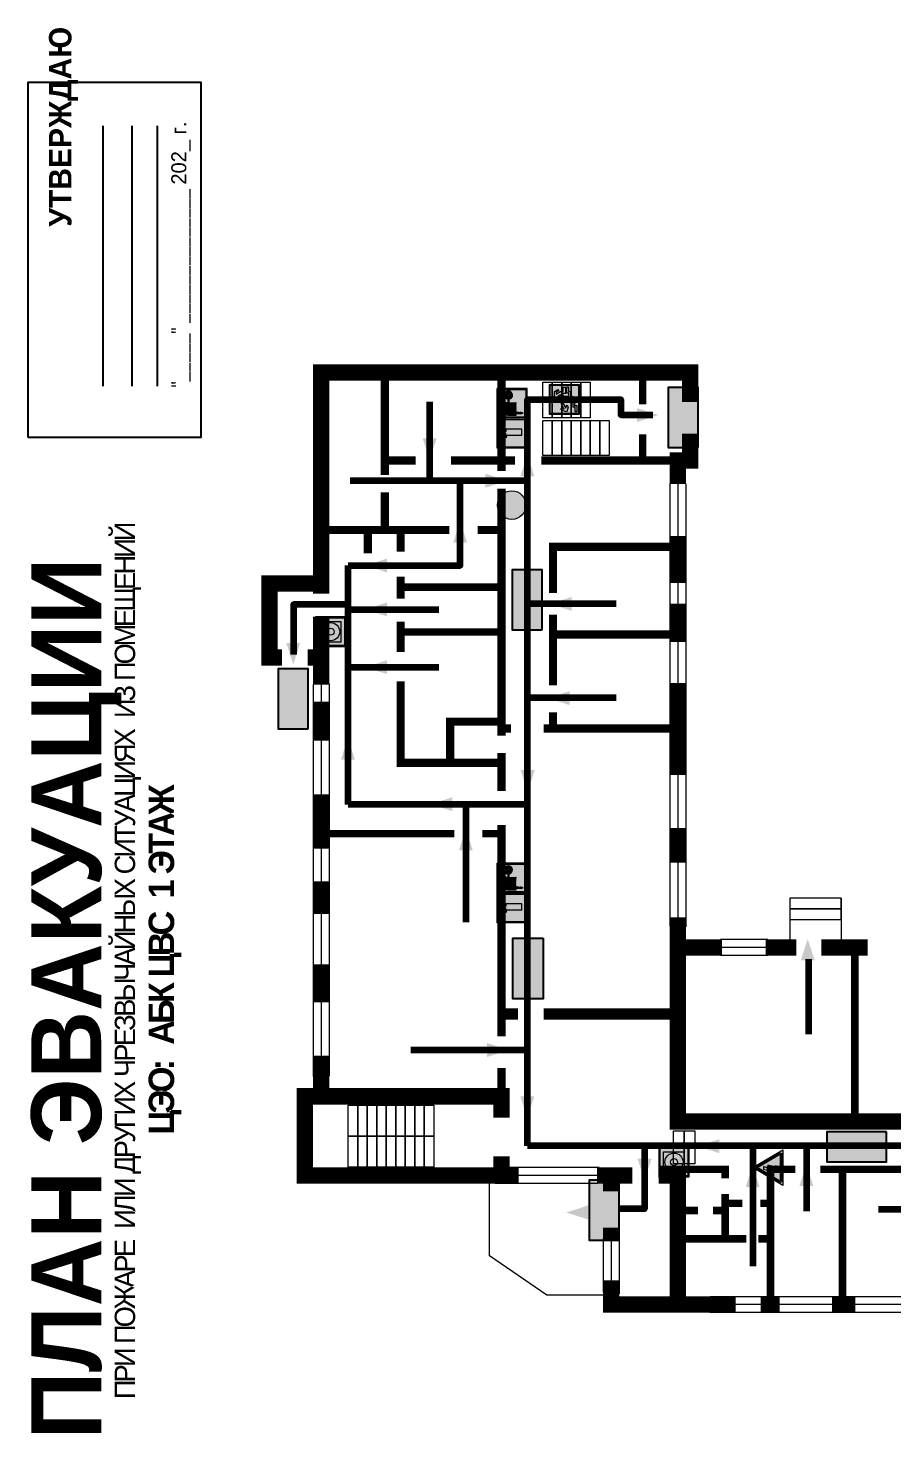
# Model space of a CAD drawing. Header units: millimetres. Extents: x 13114 to 67229, y 22859 to 38520.
# Drawn here: x 22906.2 to 23137.2, y 25080.3 to 25455.7 of the extents above; entities that cross this region are included whole.
import ezdxf

# ---------------------------------------------------------------- set-up
doc = ezdxf.new("R2010")
doc.units = ezdxf.units.MM
doc.layers.add('План_Штампы', color=7, linetype='Continuous')
doc.styles.add('обычный', font='arial.ttf')

# ---------------------------------------------------------------- blocks, each defined once
blk = doc.blocks.new('A$C32E8229D')
at = {"true_color": 0xffffff}
blk.add_hatch(color=7, dxfattribs=at).paths.add_polyline_path([(0, 0), (0, -8), (16, -8), (16, 0)])
h = blk.add_hatch(color=126)
h.paths.add_polyline_path([(0.2, -0.2), (15.8, -0.2), (15.8, -7.8), (0.2, -7.8)])
h.paths.add_polyline_path([(13.49, -2.05), (12.08, -2.05), (11.37, -2.63, 0.162397), (11.29, -2.84), (11.29, -3.63), (10.35, -3.63), (10.35, -4.05), (11.68, -4.05), (11.68, -3.48), (12.26, -4.28), (11.29, -5.1), (11.29, -6.78), (11.85, -6.78), (11.85, -5.44), (12.8, -4.64), (12.8, -5.94), (14.46, -5.94), (14.46, -5.39), (13.45, -5.39), (13.45, -3.97), (12.46, -2.59), (13.15, -2.59), (13.69, -3.34), (14.18, -3)], flags=16)
h.paths.add_polyline_path([(10.74, -1.82, 1), (11.8, -1.82, 1)], flags=16)
h.paths.add_polyline_path([(9.39, -3.59), (5.99, -3.59), (6.56, -3.03), (5.91, -3.03), (5.1, -3.83), (5.91, -4.64), (6.56, -4.64), (5.99, -4.09), (9.39, -4.09)], flags=16)
h.paths.add_polyline_path([(4.29, -1.08), (1.72, -1.08), (1.72, -6.6), (4.29, -6.6)], flags=16)
at = {"color": 126}
blk.add_lwpolyline([(16, -8), (0, -8), (0, 0), (16, 0)], close=True, dxfattribs=at)
blk = doc.blocks.new('A$C54414219')
at = {"true_color": 0xffffff}
h = blk.add_hatch(color=7, dxfattribs=at)
h.paths.add_polyline_path([(2.39, -9.45), (2.39, -18.3), (11.23, -18.3), (11.23, -9.45)], flags=0)
h.paths.add_polyline_path([(10.71, -13.87, -1), (2.92, -13.87, -1)], flags=0)
h.paths.add_polyline_path([(8.3, -13.87, -1), (5.33, -13.87, -1)], flags=0)
h.paths.add_polyline_path([(0.41, -7.47), (0.41, -20.27), (13.21, -20.27), (13.21, -7.47)])
h.paths.add_polyline_path([(0.92, -19.77), (12.71, -19.77), (12.71, -7.98), (0.92, -7.98)], flags=16)
h.paths.add_polyline_path([(11.23, -9.45), (11.23, -18.3), (2.39, -18.3), (2.39, -9.45)], flags=0)
at = {"lineweight": 5}
h = blk.add_hatch(color=242, dxfattribs=at)
h.paths.add_polyline_path([(12.71, -7.98), (0.92, -7.98), (0.92, -19.77), (12.71, -19.77)])
h.paths.add_polyline_path([(11.23, -18.3), (2.39, -18.3), (2.39, -9.45), (11.23, -9.45)], flags=16)
h.paths.add_polyline_path([(10.71, -13.87, -1), (2.92, -13.87, -1)], flags=0)
h.paths.add_polyline_path([(8.3, -13.87, -1), (5.33, -13.87, -1)], flags=0)
at = {"true_color": 0xffffff}
h = blk.add_hatch(color=7, dxfattribs=at)
h.paths.add_polyline_path([(2.39, -9.45), (2.39, -18.3), (11.23, -18.3), (11.23, -9.45)])
h.paths.add_polyline_path([(10.71, -13.87, -1), (2.92, -13.87, -1)], flags=16)
h.paths.add_polyline_path([(8.3, -13.87, -1), (5.33, -13.87, -1)], flags=0)
at = {"lineweight": 5}
h = blk.add_hatch(color=242, dxfattribs=at)
h.paths.add_polyline_path([(2.92, -13.87, 1), (10.71, -13.87, 1)])
h.paths.add_polyline_path([(8.3, -13.87, -1), (5.33, -13.87, -1)], flags=16)
at = {"color": 242, "lineweight": 5}
for p, q in [((0.41, -20.27), (0.41, -7.47)), ((0.41, -7.47), (13.21, -7.47)), ((0.41, -7.47), (13.21, -7.47)), ((13.21, -20.27), (13.21, -7.47)), ((0.41, -20.27), (13.21, -20.27))]:
    blk.add_line(p, q, dxfattribs=at)
for points in [[(0.92, -7.98), (12.71, -7.98), (12.71, -19.77), (0.92, -19.77)], [(2.39, -9.45), (11.23, -9.45), (11.23, -18.3), (2.39, -18.3)]]:
    blk.add_lwpolyline(points, close=True, dxfattribs=at)
for radius in [3.89, 1.49]:
    blk.add_circle((6.81, -13.87), radius, dxfattribs=at)
blk = doc.blocks.new('A$C3AD82952')
at = {"true_color": 0xf5f5ff}
h = blk.add_hatch(color=7, dxfattribs=at)
h.dxf.hatch_style = 1
h.paths.add_polyline_path([(8.21, 8.73, 0.414214), (7.89, 9.05), (7.22, 9.05), (7.22, 9.92), (7.59, 9.92, 1), (7.57, 10.36), (7.22, 10.36), (7.22, 10.6), (6.43, 10.6), (6.43, 10.36), (6.01, 10.36), (4.74, 9.59), (4.74, 8.69), (4.98, 8.73), (4.98, 9.26), (6.12, 9.91), (6.43, 9.91), (6.43, 9.05), (5.76, 9.05, 0.414214), (5.44, 8.73), (5.44, 2.2), (8.21, 2.2)], flags=0)
h.paths.add_polyline_path([(12.8, 12.8), (0, 12.8), (0, 0), (12.8, 0)])
h.paths.add_polyline_path([(0.51, 12.29), (12.29, 12.29), (12.29, 0.51), (0.51, 0.51)], flags=16)
h.paths.add_polyline_path([(4.74, 9.59), (6.01, 10.36), (6.43, 10.36), (6.43, 10.6), (7.22, 10.6), (7.22, 10.36), (7.59, 10.36, -0.94586), (7.59, 9.92), (7.22, 9.92), (7.22, 9.05), (7.89, 9.05, -0.414214), (8.21, 8.73), (8.21, 2.2), (5.44, 2.2), (5.44, 8.73, -0.414214), (5.76, 9.05), (6.43, 9.05), (6.43, 9.91), (6.12, 9.91), (4.98, 9.26), (4.98, 8.73), (4.74, 8.69)], flags=0)
h = blk.add_hatch(color=242)
h.dxf.hatch_style = 1
h.paths.add_polyline_path([(12.29, 12.29), (0.51, 12.29), (0.51, 0.51), (12.29, 0.51)])
h.paths.add_polyline_path([(4.74, 8.69), (4.74, 9.59), (6.01, 10.36), (6.43, 10.36), (6.43, 10.6), (7.22, 10.6), (7.22, 10.36), (7.59, 10.36, -0.94586), (7.59, 9.92), (7.22, 9.92), (7.22, 9.05), (7.89, 9.05, -0.414214), (8.21, 8.73), (8.21, 2.2), (5.44, 2.2), (5.44, 8.73, -0.414214), (5.76, 9.05), (6.43, 9.05), (6.43, 9.91), (6.12, 9.91), (4.98, 9.26), (4.98, 8.73)], flags=16)
h = blk.add_hatch(color=7, dxfattribs=at)
h.dxf.hatch_style = 1
h.paths.add_polyline_path([(8.21, 8.73, 0.414214), (7.89, 9.05), (7.22, 9.05), (7.22, 9.92), (7.59, 9.92, 1), (7.57, 10.36), (7.22, 10.36), (7.22, 10.6), (6.43, 10.6), (6.43, 10.36), (6.01, 10.36), (4.74, 9.59), (4.74, 8.69), (4.98, 8.73), (4.98, 9.26), (6.12, 9.91), (6.43, 9.91), (6.43, 9.05), (5.76, 9.05, 0.414214), (5.44, 8.73), (5.44, 2.2), (8.21, 2.2)])
at = {"color": 242, "lineweight": 5}
for p, q in [((0, 0), (0, 12.8)), ((0, 12.8), (12.8, 12.8)), ((12.8, 0), (12.8, 12.8)), ((6.01, 10.36), (4.74, 9.59)), ((4.74, 9.59), (4.74, 8.69)), ((4.74, 8.69), (4.98, 8.73)), ((4.98, 9.26), (6.12, 9.91)), ((4.98, 8.73), (4.98, 9.26)), ((5.44, 2.2), (5.44, 8.73)), ((5.76, 9.05), (6.43, 9.05)), ((6.01, 10.36), (6.43, 10.36)), ((6.12, 9.91), (6.43, 9.91)), ((7.22, 10.6), (6.43, 10.6)), ((6.43, 10.6), (6.43, 10.36)), ((6.43, 9.91), (6.43, 9.05)), ((7.22, 10.36), (7.22, 10.6)), ((7.59, 10.36), (7.22, 10.36)), ((7.22, 9.05), (7.22, 9.92)), ((7.59, 9.92), (7.22, 9.92)), ((7.89, 9.05), (7.22, 9.05)), ((8.21, 2.2), (8.21, 8.73)), ((0, 0), (12.8, 0)), ((5.44, 2.2), (8.21, 2.2))]:
    blk.add_line(p, q, dxfattribs=at)
blk.add_lwpolyline([(0.51, 12.29), (12.29, 12.29), (12.29, 0.51), (0.51, 0.51)], close=True, dxfattribs=at)
for centre, radius, start, end in [((5.76, 8.73), 0.32, 90, 180), ((7.58, 10.14), 0.223, 273.18746, 86.81254), ((7.89, 8.73), 0.32, 0, 90)]:
    blk.add_arc(centre, radius, start, end, dxfattribs=at)
blk = doc.blocks.new('A$C37112FD5')
at = {"true_color": 0xf5f5ff}
h = blk.add_hatch(color=7, dxfattribs=at)
h.dxf.hatch_style = 1
h.paths.add_polyline_path([(12.8, -7.4), (0, -7.4), (0, -20.2), (12.8, -20.2)])
h.paths.add_polyline_path([(12.29, -7.91), (12.29, -19.69), (0.51, -19.69), (0.51, -7.91)], flags=16)
h.paths.add_polyline_path([(4.98, -9.04, -0.42597), (5.17, -9.22), (5.17, -12.25), (5.17, -15.29, -0.432244), (4.98, -15.47), (4.83, -15.47, -0.42597), (4.64, -15.29), (4.64, -12.25), (4.64, -9.22, -0.432244), (4.83, -9.04)], flags=0)
h.paths.add_polyline_path([(4.28, -9.22), (4.28, -12.25), (4.28, -15.29, -0.432244), (4.09, -15.47), (3.94, -15.47, -0.42597), (3.75, -15.29), (3.75, -12.25), (3.75, -9.22, -0.432244), (3.94, -9.04), (4.09, -9.04, -0.42597)], flags=0)
h.paths.add_polyline_path([(5.72, -9.04), (5.87, -9.04, -0.42597), (6.06, -9.22), (6.06, -12.25), (6.06, -15.29, -0.432244), (5.87, -15.47), (5.72, -15.47, -0.42597), (5.53, -15.29), (5.53, -12.25), (5.53, -9.22, -0.432244)], flags=0)
h.paths.add_polyline_path([(6.42, -8.9), (6.5, -8.9, -0.42597), (6.69, -9.08), (6.69, -12.03), (8.21, -12.03, -15.824349), (8.21, -12.47), (6.69, -12.47), (6.69, -15.42, -0.432244), (6.5, -15.6), (6.42, -15.6)], flags=0)
h.paths.add_polyline_path([(3.39, -9.22), (3.39, -12.25), (3.39, -15.29, -0.432244), (3.2, -15.47), (3.05, -15.47, -0.42597), (2.85, -15.29), (2.85, -12.25), (2.85, -9.22, -0.432244), (3.05, -9.04), (3.2, -9.04, -0.42597)], flags=0)
h.paths.add_polyline_path([(2.5, -9.22), (2.5, -16.71), (1.96, -16.71), (1.96, -9.22, -0.432244), (2.15, -9.04), (2.31, -9.04, -0.42597)], flags=0)
h.paths.add_polyline_path([(1.61, -8.9), (1.61, -15.6), (1.57, -15.6, -0.42597), (1.37, -15.42), (1.37, -12.03), (1.37, -9.09, -0.432244), (1.57, -8.9)], flags=0)
h.paths.add_polyline_path([(9.76, -10.81), (9.76, -12.03), (8.49, -12.03, -0.336371)], flags=0)
h.paths.add_polyline_path([(8.49, -12.47), (9.76, -12.47), (9.76, -13.7, -0.336371)], flags=0)
h.paths.add_polyline_path([(10.11, -10.81, -0.336371), (11.38, -12.03), (10.11, -12.03)], flags=0)
h.paths.add_polyline_path([(10.11, -12.47), (11.38, -12.47, -0.336371), (10.11, -13.7)], flags=0)
h.paths.add_polyline_path([(2.5, -16.84), (2.5, -17.05), (1.97, -17.05), (1.97, -16.84)], flags=0)
h.paths.add_polyline_path([(2.5, -17.24, -0.033778), (2.24, -18.6, -0.033778), (1.97, -17.24)], flags=0)
h = blk.add_hatch(color=242)
h.dxf.hatch_style = 1
h.paths.add_polyline_path([(12.29, -7.91), (0.51, -7.91), (0.51, -19.69), (12.29, -19.69)])
h.paths.add_polyline_path([(6.42, -15.6), (6.42, -8.9), (6.5, -8.9, -0.42597), (6.69, -9.08), (6.69, -12.03), (8.21, -12.03, -15.824349), (8.21, -12.47), (6.69, -12.47), (6.69, -15.42, -0.432244), (6.5, -15.6)], flags=16)
h.paths.add_polyline_path([(5.87, -15.47), (5.72, -15.47, -0.42597), (5.53, -15.29), (5.53, -12.25), (5.53, -9.22, -0.432244), (5.72, -9.04), (5.87, -9.04, -0.42597), (6.06, -9.22), (6.06, -12.25), (6.06, -15.29, -0.432244)], flags=16)
h.paths.add_polyline_path([(4.98, -15.47), (4.83, -15.47, -0.42597), (4.64, -15.29), (4.64, -12.25), (4.64, -9.22, -0.432244), (4.83, -9.04), (4.98, -9.04, -0.42597), (5.17, -9.22), (5.17, -12.25), (5.17, -15.29, -0.432244)], flags=16)
h.paths.add_polyline_path([(4.09, -15.47), (3.94, -15.47, -0.42597), (3.75, -15.29), (3.75, -12.25), (3.75, -9.22, -0.432244), (3.94, -9.04), (4.09, -9.04, -0.42597), (4.28, -9.22), (4.28, -12.25), (4.28, -15.29, -0.432244)], flags=16)
h.paths.add_polyline_path([(3.2, -15.47), (3.05, -15.47, -0.42597), (2.85, -15.29), (2.85, -12.25), (2.85, -9.22, -0.432244), (3.05, -9.04), (3.2, -9.04, -0.42597), (3.39, -9.22), (3.39, -12.25), (3.39, -15.29, -0.432244)], flags=16)
h.paths.add_polyline_path([(2.5, -17.05), (1.97, -17.05), (1.97, -16.84), (2.5, -16.84)], flags=16)
h.paths.add_polyline_path([(2.5, -17.24, -0.033778), (2.24, -18.6, -0.033778), (1.97, -17.24)], flags=16)
h.paths.add_polyline_path([(2.5, -16.71), (1.96, -16.71), (1.96, -9.22, -0.432244), (2.15, -9.04), (2.31, -9.04, -0.42597), (2.5, -9.22)], flags=16)
h.paths.add_polyline_path([(1.61, -15.6), (1.57, -15.6, -0.42597), (1.37, -15.42), (1.37, -12.03), (1.37, -9.09, -0.432244), (1.57, -8.9), (1.61, -8.9)], flags=16)
h.paths.add_polyline_path([(8.49, -12.47), (9.76, -12.47), (9.76, -13.7, -0.336371)], flags=0)
h.paths.add_polyline_path([(10.11, -13.7), (10.11, -12.47), (11.38, -12.47, -0.336371)], flags=0)
h.paths.add_polyline_path([(8.49, -12.03, -0.336371), (9.76, -10.81), (9.76, -12.03)], flags=0)
h.paths.add_polyline_path([(10.11, -12.03), (10.11, -10.81, -0.336371), (11.38, -12.03)], flags=0)
h = blk.add_hatch(color=7, dxfattribs=at)
h.dxf.hatch_style = 1
h.paths.add_polyline_path([(1.61, -8.9), (1.57, -8.9, 0.432244), (1.37, -9.09), (1.37, -12.03), (1.37, -15.42, 0.42597), (1.57, -15.6), (1.61, -15.6)])
h.paths.add_polyline_path([(2.5, -9.22, 0.42597), (2.31, -9.04), (2.15, -9.04, 0.432244), (1.96, -9.22), (1.96, -16.71), (2.5, -16.71)])
h.paths.add_polyline_path([(2.5, -16.84), (1.97, -16.84), (1.97, -17.05), (2.5, -17.05)])
h.paths.add_polyline_path([(2.5, -17.24), (1.97, -17.24, 0.033778), (2.24, -18.6, 0.033778)])
h.paths.add_polyline_path([(3.39, -12.25), (3.39, -9.22, 0.42597), (3.2, -9.04), (3.05, -9.04, 0.432244), (2.85, -9.22), (2.85, -12.25), (2.85, -15.29, 0.42597), (3.05, -15.47), (3.2, -15.47, 0.432244), (3.39, -15.29)])
h.paths.add_polyline_path([(4.28, -12.25), (4.28, -9.22, 0.42597), (4.09, -9.04), (3.94, -9.04, 0.432244), (3.75, -9.22), (3.75, -12.25), (3.75, -15.29, 0.42597), (3.94, -15.47), (4.09, -15.47, 0.432244), (4.28, -15.29)])
h.paths.add_polyline_path([(5.17, -12.25), (5.17, -9.22, 0.42597), (4.98, -9.04), (4.83, -9.04, 0.432244), (4.64, -9.22), (4.64, -12.25), (4.64, -15.29, 0.42597), (4.83, -15.47), (4.98, -15.47, 0.432244), (5.17, -15.29)])
h.paths.add_polyline_path([(6.06, -12.25), (6.06, -9.22, 0.42597), (5.87, -9.04), (5.72, -9.04, 0.432244), (5.53, -9.22), (5.53, -12.25), (5.53, -15.29, 0.42597), (5.72, -15.47), (5.87, -15.47, 0.432244), (6.06, -15.29)])
h.paths.add_polyline_path([(6.69, -12.47), (8.21, -12.47, 15.824349), (8.21, -12.03), (6.69, -12.03), (6.69, -9.08, 0.42597), (6.5, -8.9), (6.42, -8.9), (6.42, -15.6), (6.5, -15.6, 0.432244), (6.69, -15.42)])
h.paths.add_polyline_path([(8.49, -12.47), (9.76, -12.47), (9.76, -13.7, -0.336371)], flags=16)
h.paths.add_polyline_path([(8.49, -12.03, -0.336371), (9.76, -10.81), (9.76, -12.03)], flags=16)
h.paths.add_polyline_path([(10.11, -12.47), (11.38, -12.47, -0.336371), (10.11, -13.7)], flags=16)
h.paths.add_polyline_path([(10.11, -12.03), (10.11, -10.81, -0.336371), (11.38, -12.03)], flags=16)
h = blk.add_hatch(color=242)
h.dxf.hatch_style = 1
h.paths.add_polyline_path([(9.76, -10.81, 0.336371), (8.49, -12.03), (9.76, -12.03)])
h.paths.add_polyline_path([(10.11, -10.81), (10.11, -12.03), (11.38, -12.03, 0.336371)])
h.paths.add_polyline_path([(11.38, -12.47), (10.11, -12.47), (10.11, -13.7, 0.336371)])
h.paths.add_polyline_path([(9.76, -12.47), (8.49, -12.47, 0.336371), (9.76, -13.7)])
at = {"color": 242, "lineweight": 5}
for p, q in [((0, -20.2), (0, -7.4)), ((0, -7.4), (12.8, -7.4)), ((1.37, -12.03), (1.37, -9.08)), ((1.57, -8.9), (1.61, -8.9)), ((1.61, -8.9), (1.61, -15.6)), ((1.96, -16.71), (1.96, -9.22)), ((2.15, -9.04), (2.31, -9.04)), ((2.5, -16.71), (2.5, -9.22)), ((2.85, -12.25), (2.85, -9.22)), ((3.05, -9.04), (3.2, -9.04)), ((3.39, -12.25), (3.39, -9.22)), ((3.75, -12.25), (3.75, -9.22)), ((3.94, -9.04), (4.09, -9.04)), ((4.28, -12.25), (4.28, -9.22)), ((4.64, -12.25), (4.64, -9.22)), ((4.83, -9.04), (4.98, -9.04)), ((5.17, -12.25), (5.17, -9.22)), ((5.53, -12.25), (5.53, -9.22)), ((5.72, -9.04), (5.87, -9.04)), ((6.06, -12.25), (6.06, -9.22)), ((6.42, -8.9), (6.42, -15.6)), ((6.5, -8.9), (6.42, -8.9)), ((6.69, -12.03), (6.69, -9.08)), ((9.76, -10.81), (9.76, -12.03)), ((10.11, -10.81), (10.11, -12.03)), ((12.8, -20.2), (12.8, -7.4)), ((1.37, -12.03), (1.37, -15.42)), ((1.57, -15.6), (1.61, -15.6)), ((1.96, -16.71), (2.5, -16.71)), ((1.97, -16.84), (2.5, -16.84)), ((1.97, -17.05), (1.97, -16.84)), ((2.5, -17.05), (1.97, -17.05)), ((1.97, -17.24), (2.5, -17.24)), ((2.5, -16.84), (2.5, -17.05)), ((2.85, -12.25), (2.85, -15.29)), ((3.05, -15.47), (3.2, -15.47)), ((3.39, -12.25), (3.39, -15.29)), ((3.75, -12.25), (3.75, -15.29)), ((3.94, -15.47), (4.09, -15.47)), ((4.28, -12.25), (4.28, -15.29)), ((4.64, -12.25), (4.64, -15.29)), ((4.83, -15.47), (4.98, -15.47)), ((5.17, -12.25), (5.17, -15.29)), ((5.53, -12.25), (5.53, -15.29)), ((5.72, -15.47), (5.87, -15.47)), ((6.06, -12.25), (6.06, -15.29)), ((6.42, -15.6), (6.5, -15.6)), ((8.21, -12.03), (6.69, -12.03)), ((8.21, -12.47), (6.69, -12.47)), ((6.69, -12.47), (6.69, -15.42)), ((9.76, -12.03), (8.49, -12.03)), ((9.76, -12.47), (8.49, -12.47)), ((9.76, -12.47), (9.76, -13.7)), ((11.38, -12.03), (10.11, -12.03)), ((11.38, -12.47), (10.11, -12.47)), ((10.11, -12.47), (10.11, -13.7)), ((0, -20.2), (12.8, -20.2))]:
    blk.add_line(p, q, dxfattribs=at)
blk.add_lwpolyline([(0.51, -7.91), (12.29, -7.91), (12.29, -19.69), (0.51, -19.69)], close=True, dxfattribs=at)
for centre, radius, start, end in [((1.56, -9.09), 0.182, 87.10267, 180.60715), ((2.15, -9.22), 0.182, 87.10267, 180.60715), ((2.32, -9.22), 0.182, 359.39285, 92.89733), ((3.04, -9.22), 0.182, 87.10267, 180.60715), ((3.21, -9.22), 0.182, 359.39285, 92.89733), ((3.93, -9.22), 0.182, 87.10267, 180.60715), ((4.1, -9.22), 0.182, 359.39285, 92.89733), ((4.82, -9.22), 0.182, 87.10267, 180.60715), ((4.99, -9.22), 0.182, 359.39285, 92.89733), ((5.71, -9.22), 0.182, 87.10267, 180.60715), ((5.88, -9.22), 0.182, 359.39285, 92.89733), ((6.51, -9.09), 0.182, 359.39285, 92.89733), ((9.93, -12.25), 1.74, 187.23185, 172.76815), ((9.93, -12.25), 1.46, 96.99266, 171.35851), ((9.93, -12.25), 1.46, 8.64149, 83.00734), ((1.56, -15.42), 0.182, 179.39285, 272.89733), ((12.17, -15.98), 10.27, 187.04098, 194.7793), ((-7.7, -15.98), 10.27, 345.2207, 352.95902), ((3.04, -15.29), 0.182, 179.39285, 272.89733), ((3.21, -15.29), 0.182, 267.10267, 0.60715), ((3.93, -15.29), 0.182, 179.39285, 272.89733), ((4.1, -15.29), 0.182, 267.10267, 0.60715), ((4.82, -15.29), 0.182, 179.39285, 272.89733), ((4.99, -15.29), 0.182, 267.10267, 0.60715), ((5.71, -15.29), 0.182, 179.39285, 272.89733), ((5.88, -15.29), 0.182, 267.10267, 0.60715), ((6.51, -15.42), 0.182, 267.10267, 0.60715), ((9.93, -12.25), 1.46, 188.64149, 263.00734), ((9.93, -12.25), 1.46, 276.99266, 351.35851)]:
    blk.add_arc(centre, radius, start, end, dxfattribs=at)
blk = doc.blocks.new('A$C3E6D3DDE')
at = {"lineweight": 5}
h = blk.add_hatch(color=40, dxfattribs=at)
h.paths.add_polyline_path([(24.1, 1.45), (16.46, -11.35), (31.74, -11.35)])
h.paths.add_polyline_path([(24.09, -0.46), (30.03, -10.41), (18.14, -10.41)], flags=16)
h.paths.add_polyline_path([(24.54, -3.08), (23.41, -6.02), (25.13, -5.01), (24.33, -8.5), (24.82, -8.27), (23.79, -9.86), (23.4, -8.04), (23.8, -8.43), (24.04, -6.29), (22.39, -7.25), (23.44, -3.08)], flags=0)
h = blk.add_hatch(color=256, dxfattribs=at)
h.paths.add_polyline_path([(24.37, 0.03, 0.567511), (23.82, 0.03), (17.59, -10.4, 0.582454), (17.86, -10.88), (30.32, -10.88, 0.582149), (30.6, -10.4)])
h.paths.add_polyline_path([(24.09, -0.46), (18.14, -10.41), (30.03, -10.41)], flags=16)
h.paths.add_polyline_path([(24.54, -3.08), (23.41, -6.02), (25.13, -5.01), (24.33, -8.5), (24.82, -8.27), (23.79, -9.86), (23.4, -8.04), (23.8, -8.43), (24.04, -6.29), (22.39, -7.25), (23.44, -3.08)], flags=0)
h = blk.add_hatch(color=40, dxfattribs=at)
h.paths.add_polyline_path([(24.09, -0.46), (18.14, -10.41), (30.03, -10.41)])
h.paths.add_polyline_path([(24.82, -8.27), (23.79, -9.86), (23.4, -8.04), (23.8, -8.43), (24.04, -6.29), (22.39, -7.25), (23.44, -3.08), (24.54, -3.08), (23.41, -6.02), (25.13, -5.01), (24.33, -8.5)], flags=16)
at = {"color": 40, "lineweight": 5}
for p, q in [((16.46, -11.35), (24.1, 1.45)), ((24.1, 1.45), (31.74, -11.35))]:
    blk.add_line(p, q, dxfattribs=at)
at = {"lineweight": 5}
for p, q in [((17.59, -10.4), (23.82, 0.03)), ((24.37, 0.03), (30.6, -10.4)), ((18.14, -10.41), (24.09, -0.46)), ((23.44, -3.08), (22.39, -7.25)), ((23.41, -6.02), (24.54, -3.08)), ((25.13, -5.01), (23.41, -6.02)), ((24.54, -3.08), (23.44, -3.08)), ((24.09, -0.46), (30.03, -10.41)), ((24.33, -8.5), (25.13, -5.01)), ((17.86, -10.88), (30.32, -10.88)), ((18.14, -10.41), (30.03, -10.41)), ((22.39, -7.25), (24.04, -6.29)), ((23.8, -8.43), (23.4, -8.04)), ((23.4, -8.04), (23.79, -9.86)), ((23.79, -9.86), (24.82, -8.27)), ((24.04, -6.29), (23.8, -8.43)), ((24.82, -8.27), (24.33, -8.5))]:
    blk.add_line(p, q, dxfattribs=at)
at = {"color": 50, "lineweight": 5}
blk.add_line((31.74, -11.35), (16.46, -11.35), dxfattribs=at)
blk = doc.blocks.new('A$C7B8C2D5B')
at = {"lineweight": 0}
h = blk.add_hatch(color=5, dxfattribs=at)
h.dxf.hatch_style = 1
h.paths.add_polyline_path([(1.4, -3.02, 1), (-2.11, -3.02, 1)])
at = {"color": 5, "lineweight": 0}
blk.add_circle((-0.36, -3.02), 1.75, dxfattribs=at)
blk = doc.blocks.new('A$C7B4425F7')
at = {"true_color": 0xffffff}
blk.add_hatch(color=7, dxfattribs=at).paths.add_polyline_path([(0, 0), (-16, 0), (-16, -8), (0, -8)])
h = blk.add_hatch(color=126)
h.paths.add_polyline_path([(-0.2, -0.2), (-15.8, -0.2), (-15.8, -7.8), (-0.2, -7.8)])
h.paths.add_polyline_path([(-11.76, -2.03), (-11.76, -3.66), (-11.17, -3.66, -0.568275), (-11.17, -6.18), (-12.58, -6.18), (-12.58, -2.03)], flags=16)
h.paths.add_polyline_path([(-13.33, -4.12, -0.495768), (-13.59, -6.18), (-15.03, -6.18), (-15.03, -2.03), (-13.59, -2.03, -0.487973)], flags=16)
h.paths.add_polyline_path([(-10.25, -2.03), (-9.48, -2.03), (-9.48, -6.18), (-10.25, -6.18)], flags=16)
h.paths.add_polyline_path([(-13.84, -3.69), (-14.24, -3.69), (-14.24, -3.03), (-13.9, -3.03, -0.692621)], flags=0)
h.paths.add_polyline_path([(-9.15, -2.03), (-8.4, -2.03), (-8.04, -3.07), (-7.68, -2.03), (-6.93, -2.03), (-7.64, -4.1), (-6.93, -6.18), (-7.68, -6.18), (-8.04, -5.14), (-8.4, -6.18), (-9.15, -6.18), (-8.44, -4.1)], flags=16)
h.paths.add_polyline_path([(-11.76, -4.46), (-11.42, -4.46, -0.692621), (-11.36, -5.12), (-11.76, -5.12)], flags=0)
h.paths.add_polyline_path([(-13.9, -5.2), (-14.24, -5.2), (-14.24, -4.55), (-13.84, -4.55, -0.708038)], flags=0)
edge = h.paths.add_edge_path(flags=16)
edge.add_ellipse((-5.51, -4.08), major_axis=(0, 2.05), ratio=0.586184, start_angle=0, end_angle=360)
edge = h.paths.add_edge_path(flags=0)
edge.add_ellipse((-5.51, -4.08), major_axis=(0, 1.14), ratio=0.454828, start_angle=0, end_angle=360)
h.paths.add_polyline_path([(-4.13, -4.96, 0.377264), (-3.48, -4.52, 0.0555), (-3.16, -2.03), (-1.66, -2.03), (-1.66, -4.96), (-0.96, -4.96), (-0.96, -7.01), (-1.75, -7.01), (-1.75, -6.18), (-3.3, -6.18), (-3.3, -7.02), (-4.13, -7.02)], flags=16)
h.paths.add_polyline_path([(-2.73, -2.91), (-2.28, -2.91), (-2.28, -4.96), (-3.05, -4.96, 0.079136)], flags=0)
at = {"color": 126}
blk.add_lwpolyline([(-16, -8), (0, -8), (0, 0), (-16, 0)], close=True, dxfattribs=at)
blk = doc.blocks.new('вниз 3')
at = {"lineweight": 0, "true_color": 0xffffff}
h = blk.add_hatch(color=7, dxfattribs=at)
h.dxf.hatch_style = 1
h.paths.add_polyline_path([(40997.5, -4475.69), (40997.25, -4475.28), (40995.76, -4476.15), (40995.97, -4475.23), (40995.39, -4475.56), (40995.05, -4476.83), (40996.33, -4477.17), (40996.91, -4476.83), (40996, -4476.55)], flags=0)
h.paths.add_polyline_path([(40999.81, -4473.95), (41000.22, -4473.95), (41000.64, -4474.67), (41001.03, -4474.43), (41000.46, -4473.49), (41000.42, -4473.49), (40999.43, -4473.49), (40998.68, -4473.92), (40998.68, -4474.57), (40997.88, -4474.57), (40997.88, -4475), (40999.14, -4475), (40999.14, -4474.43), (40999.14, -4474.38), (40999.59, -4475.15), (40998.72, -4475.67), (40998.72, -4477.06), (40999.24, -4477.06), (40999.24, -4475.96), (40999.95, -4475.56), (40999.95, -4476.43), (41001.61, -4476.43), (41001.61, -4475.88), (41000.47, -4475.88), (41000.47, -4475.12)], flags=0)
h.paths.add_polyline_path([(40999.2, -4473.24, 1), (40998.35, -4473.24, 1)], flags=0)
h.paths.add_polyline_path([(41000.46, -4477.26), (41001.69, -4477.26), (41001.69, -4476.84), (41000.03, -4476.84), (41000.03, -4477.39), (40998.78, -4477.39), (40998.78, -4477.95), (40997.53, -4477.95), (40997.53, -4478.5), (40996.29, -4478.5), (40996.29, -4479.06), (40995.05, -4479.06), (40995.05, -4479.48), (40995.29, -4479.48), (40996.72, -4479.48), (40996.72, -4478.92), (40997.97, -4478.92), (40997.97, -4478.36), (40999.2, -4478.36), (40999.2, -4477.81), (41000.46, -4477.81)], flags=0)
h.paths.add_polyline_path([(41002.37, -4472.17), (40994.37, -4472.17), (40994.37, -4480.17), (41002.37, -4480.17)])
h.paths.add_polyline_path([(41002.16, -4479.96), (40994.57, -4479.96), (40994.57, -4472.37), (41002.16, -4472.37)], flags=16)
h.paths.add_polyline_path([(41001.61, -4475.88), (41001.61, -4476.43), (40999.95, -4476.43), (40999.95, -4475.56), (40999.24, -4475.96), (40999.24, -4477.06), (40998.72, -4477.06), (40998.72, -4475.67), (40999.59, -4475.15), (40999.14, -4474.38), (40999.14, -4474.43), (40999.14, -4475), (40997.88, -4475), (40997.88, -4474.57), (40998.68, -4474.57), (40998.68, -4473.92), (40999.43, -4473.49), (41000.42, -4473.49), (41000.46, -4473.49), (41001.03, -4474.43), (41000.64, -4474.67), (41000.22, -4473.95), (40999.81, -4473.95), (41000.47, -4475.12), (41000.47, -4475.88)], flags=0)
h.paths.add_polyline_path([(41001.69, -4476.84), (41001.69, -4477.26), (41000.46, -4477.26), (41000.46, -4477.81), (40999.2, -4477.81), (40999.2, -4478.36), (40997.97, -4478.36), (40997.97, -4478.92), (40996.72, -4478.92), (40996.72, -4479.48), (40995.05, -4479.48), (40995.05, -4479.06), (40996.29, -4479.06), (40996.29, -4478.5), (40997.53, -4478.5), (40997.53, -4477.95), (40998.78, -4477.95), (40998.78, -4477.39), (41000.03, -4477.39), (41000.03, -4476.84)], flags=0)
h.paths.add_polyline_path([(40998.35, -4473.24, -1), (40999.2, -4473.24, -1)], flags=0)
h.paths.add_polyline_path([(40997.5, -4475.69), (40996, -4476.55), (40996.91, -4476.83), (40996.33, -4477.17), (40995.05, -4476.83), (40995.39, -4475.56), (40995.97, -4475.23), (40995.76, -4476.15), (40997.25, -4475.28)], flags=0)
at = {"lineweight": 0}
h = blk.add_hatch(color=126, dxfattribs=at)
h.dxf.hatch_style = 1
h.paths.add_polyline_path([(41002.16, -4472.37), (40994.57, -4472.37), (40994.57, -4479.96), (41002.16, -4479.96)])
h.paths.add_polyline_path([(40995.97, -4475.23), (40995.76, -4476.15), (40997.25, -4475.28), (40997.5, -4475.69), (40996, -4476.55), (40996.91, -4476.83), (40996.33, -4477.17), (40995.05, -4476.83), (40995.39, -4475.56)], flags=16)
h.paths.add_polyline_path([(40997.88, -4474.57), (40998.68, -4474.57), (40998.68, -4473.92), (40999.43, -4473.49), (41000.42, -4473.49), (41000.46, -4473.49), (41001.03, -4474.43), (41000.64, -4474.67), (41000.22, -4473.95), (40999.81, -4473.95), (41000.47, -4475.12), (41000.47, -4475.88), (41001.61, -4475.88), (41001.61, -4476.43), (40999.95, -4476.43), (40999.95, -4475.56), (40999.24, -4475.96), (40999.24, -4477.06), (40998.72, -4477.06), (40998.72, -4475.67), (40999.59, -4475.15), (40999.14, -4474.38), (40999.14, -4474.43), (40999.14, -4475), (40997.88, -4475)], flags=16)
h.paths.add_polyline_path([(40998.35, -4473.24, -1), (40999.2, -4473.24, -1)], flags=16)
h.paths.add_polyline_path([(40997.53, -4477.95), (40998.78, -4477.95), (40998.78, -4477.39), (41000.03, -4477.39), (41000.03, -4476.84), (41001.69, -4476.84), (41001.69, -4477.26), (41000.46, -4477.26), (41000.46, -4477.81), (40999.2, -4477.81), (40999.2, -4478.36), (40997.97, -4478.36), (40997.97, -4478.92), (40996.72, -4478.92), (40996.72, -4479.48), (40995.05, -4479.48), (40995.05, -4479.06), (40996.29, -4479.06), (40996.29, -4478.5), (40997.53, -4478.5)], flags=16)
at = {"lineweight": 0, "true_color": 0xffffff}
h = blk.add_hatch(color=7, dxfattribs=at)
h.dxf.hatch_style = 1
h.paths.add_polyline_path([(40999.2, -4473.24, 1), (40998.35, -4473.24, 1)])
h.paths.add_polyline_path([(40999.81, -4473.95), (41000.22, -4473.95), (41000.64, -4474.67), (41001.03, -4474.43), (41000.46, -4473.49), (41000.42, -4473.49), (40999.43, -4473.49), (40998.68, -4473.92), (40998.68, -4474.57), (40997.88, -4474.57), (40997.88, -4475), (40999.14, -4475), (40999.14, -4474.43), (40999.14, -4474.38), (40999.59, -4475.15), (40998.72, -4475.67), (40998.72, -4477.06), (40999.24, -4477.06), (40999.24, -4475.96), (40999.95, -4475.56), (40999.95, -4476.43), (41001.61, -4476.43), (41001.61, -4475.88), (41000.47, -4475.88), (41000.47, -4475.12)])
h.paths.add_polyline_path([(40999.2, -4477.81), (41000.46, -4477.81), (41000.46, -4477.26), (41001.69, -4477.26), (41001.69, -4476.84), (41000.03, -4476.84), (41000.03, -4477.39), (40998.78, -4477.39), (40998.78, -4477.95), (40997.53, -4477.95), (40997.53, -4478.5), (40996.29, -4478.5), (40996.29, -4479.06), (40995.05, -4479.06), (40995.05, -4479.48), (40995.29, -4479.48), (40996.72, -4479.48), (40996.72, -4478.92), (40997.97, -4478.92), (40997.97, -4478.36), (40999.2, -4478.36)])
h.paths.add_polyline_path([(40997.5, -4475.69), (40997.25, -4475.28), (40995.76, -4476.15), (40995.97, -4475.23), (40995.39, -4475.56), (40995.05, -4476.83), (40996.33, -4477.17), (40996.91, -4476.83), (40996, -4476.55)])
at = {"color": 126, "lineweight": 0}
for points in [[(40994.37, -4472.17), (41002.37, -4472.17), (41002.37, -4480.17), (40994.37, -4480.17)], [(40994.57, -4472.37), (41002.16, -4472.37), (41002.16, -4479.96), (40994.57, -4479.96)]]:
    blk.add_lwpolyline(points, close=True, dxfattribs=at)
for points in [[(40999.14, -4474.43), (40999.14, -4475), (40997.88, -4475), (40997.88, -4474.57), (40998.68, -4474.57), (40998.68, -4473.92), (40999.43, -4473.49), (41000.42, -4473.49), (41000.46, -4473.49), (41001.03, -4474.43), (41000.64, -4474.67), (41000.22, -4473.95), (40999.81, -4473.95), (41000.47, -4475.12), (41000.47, -4475.88), (41001.61, -4475.88), (41001.61, -4476.43), (40999.95, -4476.43), (40999.95, -4475.56), (40999.24, -4475.96), (40999.24, -4477.06), (40998.72, -4477.06), (40998.72, -4475.67), (40999.59, -4475.15), (40999.14, -4474.38), (40999.14, -4474.43)], [(40995.05, -4476.83), (40995.39, -4475.56), (40995.97, -4475.23), (40995.76, -4476.15), (40997.25, -4475.28), (40997.5, -4475.69), (40996, -4476.55), (40996.91, -4476.83), (40996.33, -4477.17), (40995.05, -4476.83)], [(40995.29, -4479.48), (40995.05, -4479.48), (40995.05, -4479.06), (40996.29, -4479.06), (40996.29, -4478.5), (40997.53, -4478.5), (40997.53, -4477.95), (40998.78, -4477.95), (40998.78, -4477.39), (41000.03, -4477.39), (41000.03, -4476.84), (41001.69, -4476.84), (41001.69, -4477.26), (41000.46, -4477.26), (41000.46, -4477.81), (40999.2, -4477.81), (40999.2, -4478.36), (40997.97, -4478.36), (40997.97, -4478.92), (40996.72, -4478.92), (40996.72, -4479.48), (40995.05, -4479.48)]]:
    blk.add_lwpolyline(points, dxfattribs=at)
blk.add_circle((40998.77, -4473.24), 0.426, dxfattribs=at)

msp = doc.modelspace()

# ---------------------------------------------------------------- linework, layer by layer
msp.add_lwpolyline([(22906.2, 25346.25), (22906.2, 25441.25), (22952.41, 25441.25), (22952.41, 25346.25)], close=True)
for points in [[(22926.25, 25360), (22926.25, 25429.53)], [(22934.01, 25360), (22934.01, 25429.53)], [(22940.8, 25360), (22940.8, 25429.53)]]:
    msp.add_lwpolyline(points)
at = {"lineweight": 0}
for points, const_width in [([(23083.23, 25355.74), (23083.23, 25363.64), (22984.57, 25363.64), (22984.57, 25304.49)], 4.4), ([(23001.61, 25336.27), (23001.61, 25363.64)], 2.2), ([(23032.82, 25337.27), (23032.82, 25363.64)], 2.2), ([(23070.57, 25363.3), (23070.57, 25355.13)], 2), ([(23070.57, 25347.09), (23070.57, 25339.95)], 2), ([(23079.97, 25333.79), (23079.97, 25340.11), (23083.23, 25340.11), (23083.23, 25347.24)], 4.4), ([(23001.61, 25340.11), (23009.84, 25340.11)], 2.2), ([(23032.82, 25340.11), (23019.33, 25340.11)], 2.2), ([(23032.82, 25340.11), (23036.42, 25340.11)], 2.2), ([(23043.41, 25340.11), (23079.97, 25340.11)], 2.2), ([(23032.82, 25296.6), (23032.82, 25332.61)], 2.2), ([(23001.61, 25321.54), (23001.61, 25331.59)], 2.2), ([(22984.57, 25321.54), (22997.06, 25321.54)], 2.2), ([(22997.06, 25315.34), (22997.06, 25321.54), (23018.85, 25321.54)], 2.2), ([(23026.43, 25321.54), (23032.82, 25321.54)], 2.2), ([(23079.97, 25307.36), (23079.97, 25319.89)], 4.4), ([(23046.56, 25304.7), (23046.56, 25318.16)], 2.2), ([(23046.56, 25317.05), (23079.97, 25317.05)], 2.2), ([(23032.82, 25266.62), (23032.82, 25315.71)], 2.2), ([(22974.11, 25287.45), (22970.74, 25287.45), (22970.74, 25307.25), (22984.57, 25307.25)], 4.4), ([(23079.97, 25291.57), (23079.97, 25301.86)], 4.4), ([(22984.57, 25298.36), (22984.57, 25280.2)], 4.4), ([(23046.56, 25280), (23046.56, 25298.92)], 2.2), ([(23079.97, 25293.63), (23046.56, 25293.63)], 2.2), ([(22984.57, 25287.45), (22980.96, 25287.45)], 4.4), ([(23079.97, 25256.04), (23079.97, 25280.69)], 4.4), ([(22984.57, 25275.66), (22984.57, 25265.22)], 4.4), ([(23046.56, 25268.48), (23046.56, 25272.78)], 2.2), ([(23032.82, 25259.29), (23019.05, 25259.29), (23019.05, 25270.33), (23032.82, 25270.33)], 2.2), ([(23035.38, 25268.48), (23032.82, 25268.48)], 2.2), ([(23079.97, 25268.48), (23044.11, 25268.48)], 2.2), ([(23032.82, 25251.8), (23032.82, 25261.91)], 2.2), ([(22984.57, 25250.94), (22984.57, 25236.41)], 4.4), ([(23032.82, 25186.26), (23032.82, 25242.73)], 2.2), ([(23079.97, 25232.62), (23079.97, 25241.9)], 4.4), ([(22984.57, 25227.65), (22984.57, 25218.92)], 4.4), ([(23091.78, 25209.96), (23079.97, 25209.96), (23079.97, 25218.02)], 4.4), ([(23079.97, 25209.96), (23079.97, 25163.48), (23220.76, 25163.48)], 4.4), ([(23111.6, 25209.96), (23103.43, 25209.96)], 4.4), ([(23130.68, 25209.96), (23118.33, 25209.96)], 4.4), ([(23127.27, 25209.96), (23127.27, 25164.31)], 2), ([(22984.57, 25205.46), (22984.57, 25195.27)], 4.4), ([(23032.82, 25192.21), (23037.19, 25192.21)], 3), ([(23080.07, 25192.21), (23044.1, 25192.21)], 3), ([(22984.57, 25181.08), (22984.57, 25170.2), (23032.82, 25170.2), (23032.82, 25164.48)], 4.4), ([(23032.82, 25170.2), (23032.82, 25177.77)], 2.2), ([(23032.82, 25154.2), (23032.82, 25149.06), (23037.4, 25149.06), (22980.22, 25149.06), (22980.22, 25170.2), (22984.57, 25170.2)], 4.4), ([(23058.34, 25149.06), (23067.76, 25149.06)], 4.4), ([(23074.85, 25149.06), (23079.97, 25149.06), (23079.97, 25114.54), (23062.11, 25114.54), (23062.11, 25121)], 4.4), ([(23062.11, 25149.06), (23062.11, 25144.81)], 4.4), ([(23074.85, 25150.7), (23092.61, 25150.7), (23092.61, 25148.28)], 2), ([(23111.38, 25150.7), (23104.72, 25150.7), (23104.72, 25114.74)], 2), ([(23154.1, 25150.7), (23118.04, 25150.7)], 2), ([(23123.97, 25150.7), (23123.97, 25114.21)], 2), ([(23092.61, 25144.08), (23092.61, 25132.1), (23098.24, 25132.1)], 2), ([(23092.61, 25141.62), (23097.22, 25141.62)], 2), ([(23102.03, 25141.62), (23104.72, 25141.62)], 2), ([(23085.33, 25139.67), (23080.72, 25139.67)], 2), ([(23092.61, 25139.67), (23089.33, 25139.67)], 2), ([(23062.11, 25131.6), (23062.11, 25135.11)], 4.4), ([(23092.61, 25132.1), (23080.82, 25132.1)], 2), ([(23104.72, 25132.1), (23101.52, 25132.1)], 2), ([(23079.97, 25114.54), (23095.4, 25114.54)], 4.4), ([(23102.14, 25114.54), (23107.2, 25114.54)], 4.4), ([(23121.15, 25114.54), (23127.41, 25114.54)], 4.4)]:
    msp.add_lwpolyline(points, dxfattribs=dict(at, const_width=const_width))
for points in [[(23046.37, 25351.52), (23043.83, 25351.52), (23043.83, 25361.02), (23046.37, 25361.02)], [(23048.91, 25351.52), (23046.37, 25351.52), (23046.37, 25361.02), (23048.91, 25361.02)], [(23051.45, 25351.52), (23048.91, 25351.52), (23048.91, 25361.02), (23051.45, 25361.02)], [(23054, 25351.52), (23051.45, 25351.52), (23051.45, 25361.02), (23054, 25361.02)], [(23056.54, 25351.52), (23054, 25351.52), (23054, 25361.02), (23056.54, 25361.02)], [(23046.37, 25341.43), (23043.83, 25341.43), (23043.83, 25350.84), (23046.37, 25350.84)], [(23048.91, 25341.43), (23046.37, 25341.43), (23046.37, 25350.84), (23048.91, 25350.84)], [(23051.45, 25341.43), (23048.91, 25341.43), (23048.91, 25350.84), (23051.45, 25350.84)], [(23054, 25341.43), (23051.45, 25341.43), (23051.45, 25350.84), (23054, 25350.84)], [(23056.54, 25341.43), (23054, 25341.43), (23054, 25350.84), (23056.54, 25350.84)], [(23059.08, 25341.43), (23056.54, 25341.43), (23056.54, 25350.84), (23059.08, 25350.84)], [(23061.63, 25341.43), (23059.08, 25341.43), (23059.08, 25350.84), (23061.63, 25350.84)], [(23123.61, 25223.17), (23109.91, 25223.17), (23109.91, 25220.31), (23123.61, 25220.31)], [(23123.61, 25220.31), (23109.91, 25220.31), (23109.91, 25217.46), (23123.61, 25217.46)], [(22994.34, 25159.54), (22991.79, 25159.54), (22991.79, 25167.83), (22994.34, 25167.83)], [(22996.88, 25159.54), (22994.34, 25159.54), (22994.34, 25167.83), (22996.88, 25167.83)], [(22999.42, 25159.54), (22996.88, 25159.54), (22996.88, 25167.83), (22999.42, 25167.83)], [(23001.96, 25159.54), (22999.42, 25159.54), (22999.42, 25167.83), (23001.96, 25167.83)], [(23004.51, 25159.54), (23001.96, 25159.54), (23001.96, 25167.83), (23004.51, 25167.83)], [(23007.05, 25159.54), (23004.51, 25159.54), (23004.51, 25167.83), (23007.05, 25167.83)], [(23009.59, 25159.54), (23007.05, 25159.54), (23007.05, 25167.83), (23009.59, 25167.83)], [(23012.13, 25159.54), (23009.59, 25159.54), (23009.59, 25167.83), (23012.13, 25167.83)], [(23014.68, 25159.54), (23012.13, 25159.54), (23012.13, 25167.83), (23014.68, 25167.83)], [(23081.65, 25152.13), (23078.81, 25152.13), (23078.81, 25160.98), (23081.65, 25160.98)], [(23084.49, 25152.13), (23081.65, 25152.13), (23081.65, 25160.98), (23084.49, 25160.98)], [(22994.34, 25151.26), (22991.79, 25151.26), (22991.79, 25159.54), (22994.34, 25159.54)], [(22996.88, 25151.26), (22994.34, 25151.26), (22994.34, 25159.54), (22996.88, 25159.54)], [(22999.42, 25151.26), (22996.88, 25151.26), (22996.88, 25159.54), (22999.42, 25159.54)], [(23001.96, 25151.26), (22999.42, 25151.26), (22999.42, 25159.54), (23001.96, 25159.54)], [(23004.51, 25151.26), (23001.96, 25151.26), (23001.96, 25159.54), (23004.51, 25159.54)], [(23007.05, 25151.26), (23004.51, 25151.26), (23004.51, 25159.54), (23007.05, 25159.54)], [(23009.59, 25151.26), (23007.05, 25151.26), (23007.05, 25159.54), (23009.59, 25159.54)], [(23012.13, 25151.26), (23009.59, 25151.26), (23009.59, 25159.54), (23012.13, 25159.54)], [(23014.68, 25151.26), (23012.13, 25151.26), (23012.13, 25159.54), (23014.68, 25159.54)]]:
    msp.add_lwpolyline(points, close=True, dxfattribs=at)
at = {"color": 126, "lineweight": 100, "true_color": 0x008754}
for points in [[(23013.59, 25334.71), (23013.59, 25355.81)], [(23039.74, 25156.95), (23039.74, 25356.41), (23064.72, 25356.41), (23064.72, 25352.29), (23073.31, 25352.29)], [(23016.04, 25334.71), (22992.32, 25334.71)], [(23039.74, 25334.71), (23016.04, 25334.71)], [(23016.04, 25312.05), (23021.75, 25312.05), (23021.75, 25334.71)], [(22991.76, 25248.21), (22991.76, 25312.05)], [(22991.76, 25312.05), (23016.04, 25312.05)], [(22991.76, 25301.62), (22977.18, 25301.62), (22977.18, 25288.29)], [(22991.76, 25300.31), (23016.04, 25300.31)], [(23063.43, 25301.8), (23039.74, 25301.8)], [(22991.76, 25284.87), (23016.04, 25284.87)], [(23063.43, 25276.66), (23039.74, 25276.66)], [(23039.74, 25248.21), (22991.76, 25248.21)], [(23023.25, 25248.21), (23023.25, 25216.72)], [(23114.85, 25206.84), (23114.85, 25186.84)], [(23039.74, 25182.55), (23008.59, 25182.55)], [(23250.86, 25156.95), (23039.74, 25156.95)], [(23071.04, 25156.95), (23071.04, 25140.17), (23064.36, 25140.17)], [(23100, 25156.95), (23100, 25124.78)], [(23114.33, 25156.95), (23114.33, 25139.5)], [(23157.39, 25156.95), (23157.39, 25139.93), (23133.63, 25139.93)]]:
    msp.add_lwpolyline(points, dxfattribs=at)
at = {"lineweight": 0}
for points in [[(23077.79, 25334.06), (23077.79, 25215.67)], [(23079.97, 25333.79), (23079.97, 25215.4)], [(23082.05, 25333.9), (23082.05, 25215.51)], [(22982.45, 25280.36), (22982.45, 25175.51)], [(22986.75, 25280.46), (22986.75, 25175.62)], [(22984.57, 25280.2), (22984.57, 25175.36)], [(23109.91, 25223.17), (23109.91, 25208.63)], [(23123.61, 25223.17), (23123.61, 25210.46)], [(23103.86, 25209.98), (23091.19, 25209.98)], [(23104.03, 25212.11), (23091.36, 25212.11)], [(23104.02, 25207.8), (23091.35, 25207.8)], [(23058.34, 25149.06), (23030.9, 25149.06)], [(23058.93, 25151.15), (23031.48, 25151.15)], [(23061.68, 25117.03), (23044.92, 25117.03), (23029.62, 25127.6), (23029.62, 25148.62)], [(23058.54, 25146.92), (23031.09, 25146.92)], [(23059.98, 25132.2), (23059.98, 25117.87)], [(23062.11, 25131.6), (23062.11, 25117.28)], [(23064.27, 25131.79), (23064.27, 25117.46)], [(23344.91, 25116.64), (23088.62, 25116.64)], [(23344.67, 25114.54), (23088.38, 25114.54)], [(23344.82, 25112.47), (23088.52, 25112.47)]]:
    msp.add_lwpolyline(points, dxfattribs=at)
at = {"lineweight": 100}
for points, const_width in [([(23005.84, 25315.78), (23005.84, 25321.4)], 2.2), ([(23005.84, 25303.16), (23005.84, 25309.06)], 2.2), ([(23032.75, 25306.26), (23005.98, 25306.26)], 2), ([(23005.84, 25288.91), (23005.84, 25297.04)], 2.2), ([(23032.75, 25294.26), (23005.86, 25294.26)], 2), ([(23019.05, 25259.29), (23005.84, 25259.29), (23005.84, 25281.06)], 2.2), ([(23020.21, 25240.37), (22984.91, 25240.37)], 2), ([(23032.25, 25240.37), (23027.7, 25240.37)], 2)]:
    msp.add_lwpolyline(points, dxfattribs=dict(at, const_width=const_width))
at = {"layer": 'План_Штампы', "color": 126, "true_color": 0x008754}
for points in [[(23069.01, 25350.39), (23069.02, 25354.13), (23074.75, 25352.28)], [(23011.71, 25346.01), (23015.45, 25346), (23013.59, 25340.27)], [(23041.6, 25335.87), (23037.87, 25335.88), (23039.72, 25341.61)], [(23028.48, 25332.84), (23028.49, 25336.58), (23034.22, 25334.73)], [(23023.62, 25318.13), (23019.88, 25318.14), (23021.73, 25323.88)], [(23002.21, 25313.92), (23002.2, 25310.18), (22996.46, 25312.03)], [(23051.6, 25303.66), (23051.59, 25299.93), (23045.86, 25301.78)], [(23002.21, 25302.18), (23002.2, 25298.44), (22996.46, 25300.3)], [(22975.23, 25291.38), (22978.97, 25291.37), (22977.12, 25285.63)], [(23002.21, 25286.74), (23002.2, 25283.01), (22996.46, 25284.86)], [(23051.03, 25278.48), (23051.02, 25274.74), (23045.29, 25276.59)], [(22993.61, 25260.16), (22989.87, 25260.17), (22991.72, 25265.91)], [(23037.93, 25257.37), (23041.67, 25257.36), (23039.82, 25251.62)], [(23019.64, 25250.14), (23019.63, 25246.41), (23013.9, 25248.26)], [(23025.12, 25235.93), (23021.39, 25235.94), (23023.24, 25241.68)], [(23116.57, 25206.51), (23112.83, 25206.52), (23114.68, 25212.25)], [(23028.91, 25180.7), (23028.92, 25184.44), (23034.66, 25182.58)], [(23037.83, 25170.23), (23041.56, 25170.22), (23039.71, 25164.48)], [(23091.05, 25158.74), (23091.04, 25155), (23085.3, 25156.86)], [(23069.18, 25153.54), (23072.92, 25153.53), (23071.07, 25147.79)], [(23101.83, 25145.93), (23098.09, 25145.94), (23099.94, 25151.67)], [(23116.2, 25146.26), (23112.46, 25146.27), (23114.32, 25152)], [(23055.9, 25141.04), (23055.89, 25137.3), (23050.15, 25139.15)]]:
    msp.add_solid(points, dxfattribs=at)

# ---------------------------------------------------------------- block references
for name, p, xscale, yscale, zscale, rotation in [('A$C37112FD5', (23027.01, 25351.38), 0.6249984004534781, 0.6249984004534781, 0.6249984004534781, 90), ('A$C3AD82952', (23039.63, 25343.38), 0.625, 0.625, 0.625, 90), ('A$C7B8C2D5B', (23034.78, 25321.61), 2.177419353276491, 2.177419353276491, 2.177419353276491, 180), ('A$C54414219', (22991.35, 25285.69), 0.625, 0.625, 0.625, 180), ('A$C37112FD5', (23026.99, 25224.52), 0.6249984004534781, 0.6249984004534781, 0.6249984004534781, 90), ('A$C3AD82952', (23039.62, 25216.52), 0.625, 0.625, 0.625, 90), ('A$C54414219', (23083.17, 25143.95), 0.625, 0.625, 0.625, 180), ('A$C3E6D3DDE', (23100.92, 25136.1), 0.625, 0.625, 0.625, 90)]:
    msp.add_blockref(name, p, dxfattribs=dict(xscale=xscale, yscale=yscale, zscale=zscale, rotation=rotation))
at = {"color": 126, "true_color": 0x008754, "rotation": 90}
msp.add_blockref('вниз 3', (18573.44, -15641.93), dxfattribs=at)
at = {"xscale": -1}
for p, rotation in [((23035.69, 25310.85), 90), ((23119.79, 25152.71), 180)]:
    msp.add_blockref('A$C32E8229D', p, dxfattribs=dict(at, rotation=rotation))
at = {"layer": 'План_Штампы', "rotation": 90}
for p in [(23077.38, 25359.62), (22973.11, 25284.44), (23056.27, 25147.79)]:
    msp.add_blockref('A$C7B4425F7', p, dxfattribs=at)
at = {"layer": 'План_Штампы', "color": 126, "true_color": 0x008754, "xscale": 1.012510887696, "yscale": 1.012510887696, "zscale": 1.012510887696, "rotation": 89.99786532371432}
msp.add_blockref('A$C32E8229D', (23035.82, 25196.26), dxfattribs=at)

# ---------------------------------------------------------------- texts
at = {"lineweight": 0, "rotation": 90, "style": 'обычный'}
for s, insert, char_height, width, attachment_point in [('\\pi-18,l18,t18;{\\fProxima Nova Rg|b1|i0|c204|p2;УТВЕРЖДАЮ\\H1.1997x; }', (22915.67, 25429.29), 6, 126.6484, 5), ('{\\fArial Narrow|b0|i0|c204|p34;"_____" ______________ \\fProxima Nova Rg|b0|i0|c204|p2;202_ г. }', (22947.08, 25395.15), 4, 78.6503, 5), ('{\\fProxima Nova Rg|b1|i0|c204|p2;ПЛАН ЭВАКУАЦИИ}', (22907.05, 25078.58), 18.7, 419.8066, 1)]:
    msp.add_mtext(s, dxfattribs=dict(at, insert=insert, char_height=char_height, width=width, attachment_point=attachment_point))
at = {"color": 0, "lineweight": 0, "insert": (22929.23, 25206.14), "char_height": 6.8, "width": 381.8334, "attachment_point": 5, "rotation": 90, "style": 'обычный'}
msp.add_mtext('{\\fArial Black|b1|i0|c204|p34;\\H2x;\\T0.85;  \\fArial Narrow|b0|i0|c204|p34;\\H0.8x;\\W0.9;\\P\\fProxima Nova Rg|b0|i0|c204|p2;\\H0.5x;\\W1;\\C256;ПРИ ПОЖАРЕ  ИЛИ ДРУГИХ ЧРЕЗВЫЧАЙНЫХ СИТУАЦИЯХ  ИЗ ПОМЕЩЕНИЙ \\fProxima Nova Rg|b1|i0|c204|p2;\\H1.25x;\\PЦЭО: \\fProxima Nova Rg|b1|i0|c0|p2; \\fProxima Nova Rg|b1|i0|c204|p2;АБК ЦВС\\fProxima Nova Rg|b1|i0|c0|p2;  1 \\fProxima Nova Rg|b1|i0|c204|p2;ЭТАЖ}', dxfattribs=at)

doc.saveas('drawing.dxf')
